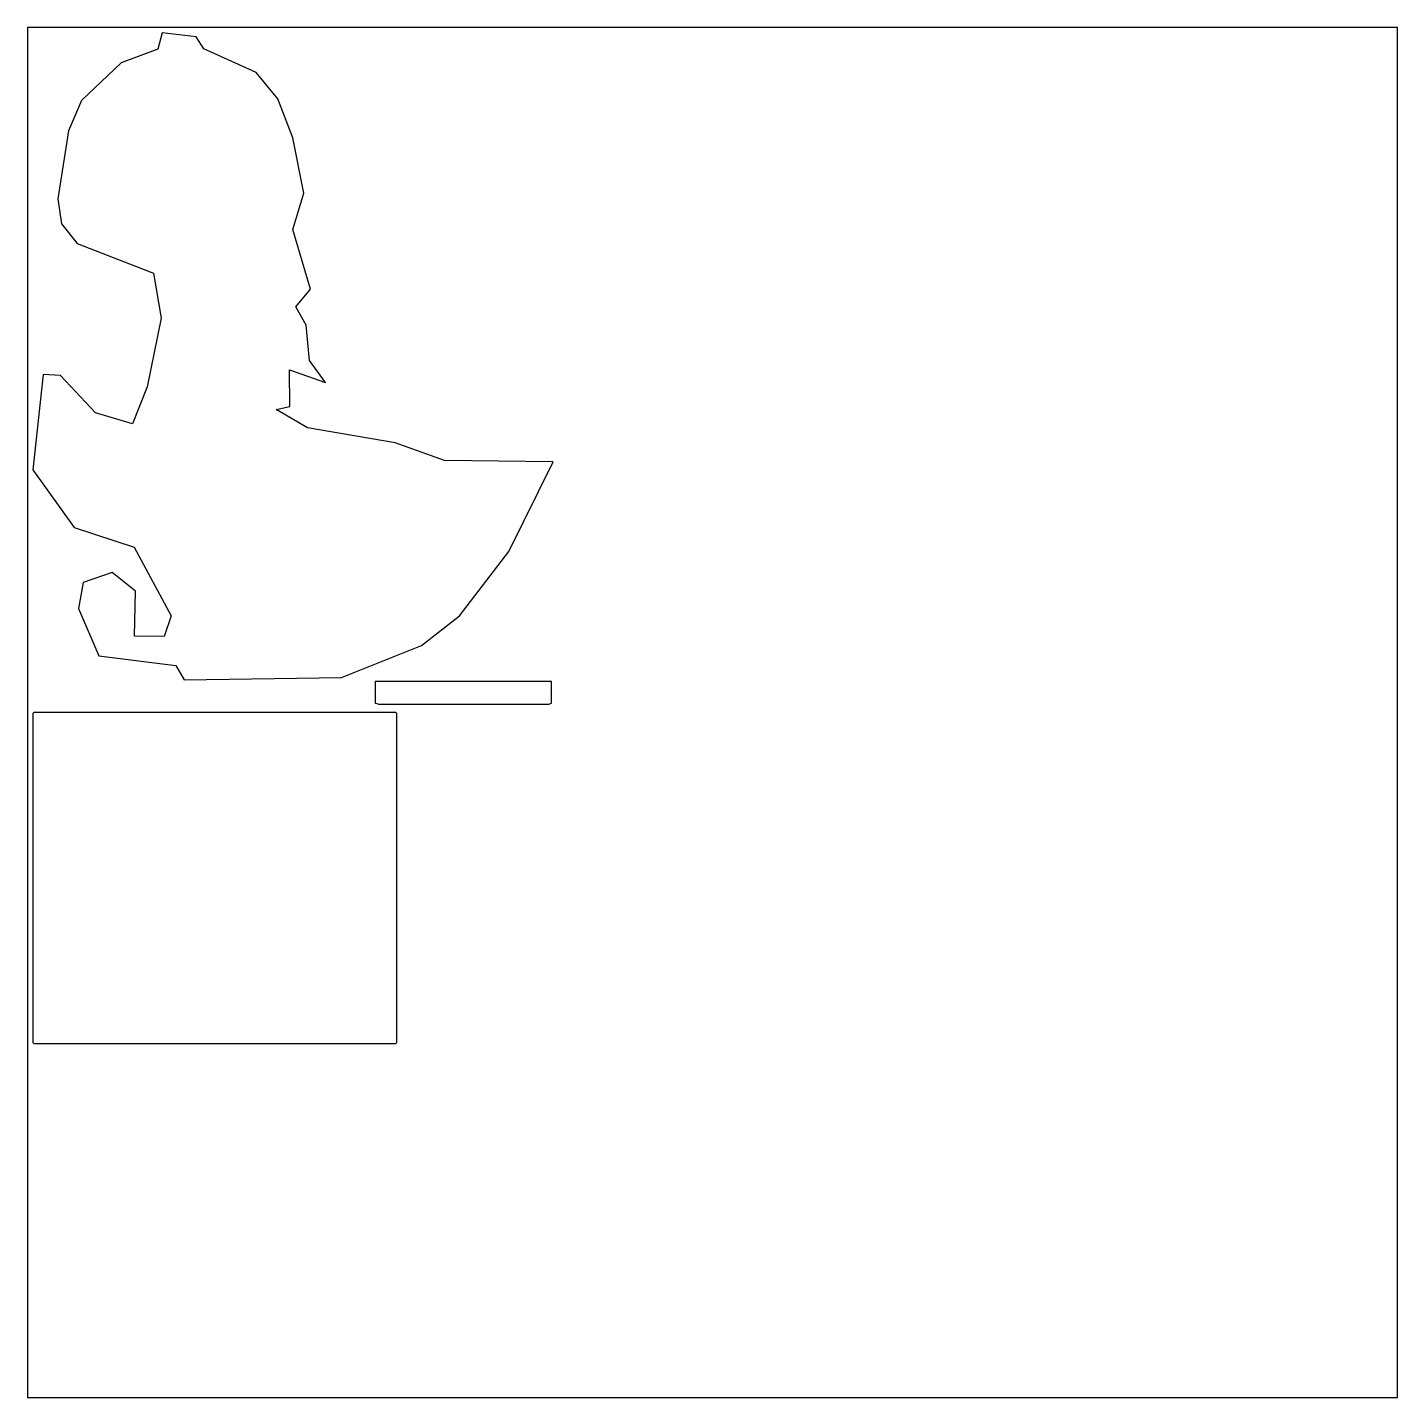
# Model space of a CAD drawing. Header units: millimetres. Extents: x 0 to 1270, y 0 to 1270.
import ezdxf

# ---------------------------------------------------------------- set-up
doc = ezdxf.new("R2010")
doc.units = ezdxf.units.MM
doc.layers.add('CORTE', color=1, linetype='Continuous')
doc.layers.add('ROLO', color=3, linetype='Continuous')

msp = doc.modelspace()

# ---------------------------------------------------------------- linework, layer by layer
at = {"layer": 'CORTE'}
for points in [[(124.968, 1264.92), (120.904, 1249.68), (86.868, 1237.234), (50.292, 1202.182), (38.1, 1173.988), (28.194, 1111.25), (31.75, 1087.882), (46.228, 1069.594), (116.84, 1042.162), (123.952, 1000.506), (110.998, 937.006), (97.282, 902.462), (62.992, 912.876), (30.734, 947.42), (14.478, 948.436), (5.08, 860.044), (43.434, 806.45), (99.06, 788.162), (133.35, 724.662), (126.746, 705.358), (99.314, 705.612), (100.33, 747.522), (78.486, 764.794), (51.562, 755.396), (47.498, 731.266), (66.294, 687.578), (137.668, 678.688), (145.288, 665.226), (291.084, 667.512), (365.252, 696.976), (400.558, 724.662), (446.278, 784.098), (487.426, 867.41), (386.588, 868.426), (340.868, 884.936), (259.588, 898.906), (230.632, 915.924), (243.332, 918.718), (242.824, 952.754), (276.352, 940.816), (261.366, 961.136), (258.318, 994.156), (248.666, 1010.92), (262.382, 1027.43), (245.872, 1082.548), (256.286, 1116.33), (245.872, 1167.638), (232.156, 1203.706), (212.09, 1228.344), (163.576, 1250.188), (156.464, 1261.364)], [(322.326, 663.702), (322.326, 643.636), (323.85, 643.382), (325.374, 642.62), (482.854, 642.62), (483.362, 642.62), (485.902, 643.636), (485.902, 663.702)], [(5.08, 633.984), (5.08, 329.184), (6.096, 328.168), (341.376, 328.168), (342.392, 329.184), (342.392, 633.984), (341.376, 635), (6.096, 635)]]:
    msp.add_lwpolyline(points, close=True, dxfattribs=at)
at = {"layer": 'ROLO'}
msp.add_lwpolyline([(0, 0), (1270, 0), (1270, 1270), (0, 1270)], close=True, dxfattribs=at)

doc.saveas('drawing.dxf')
